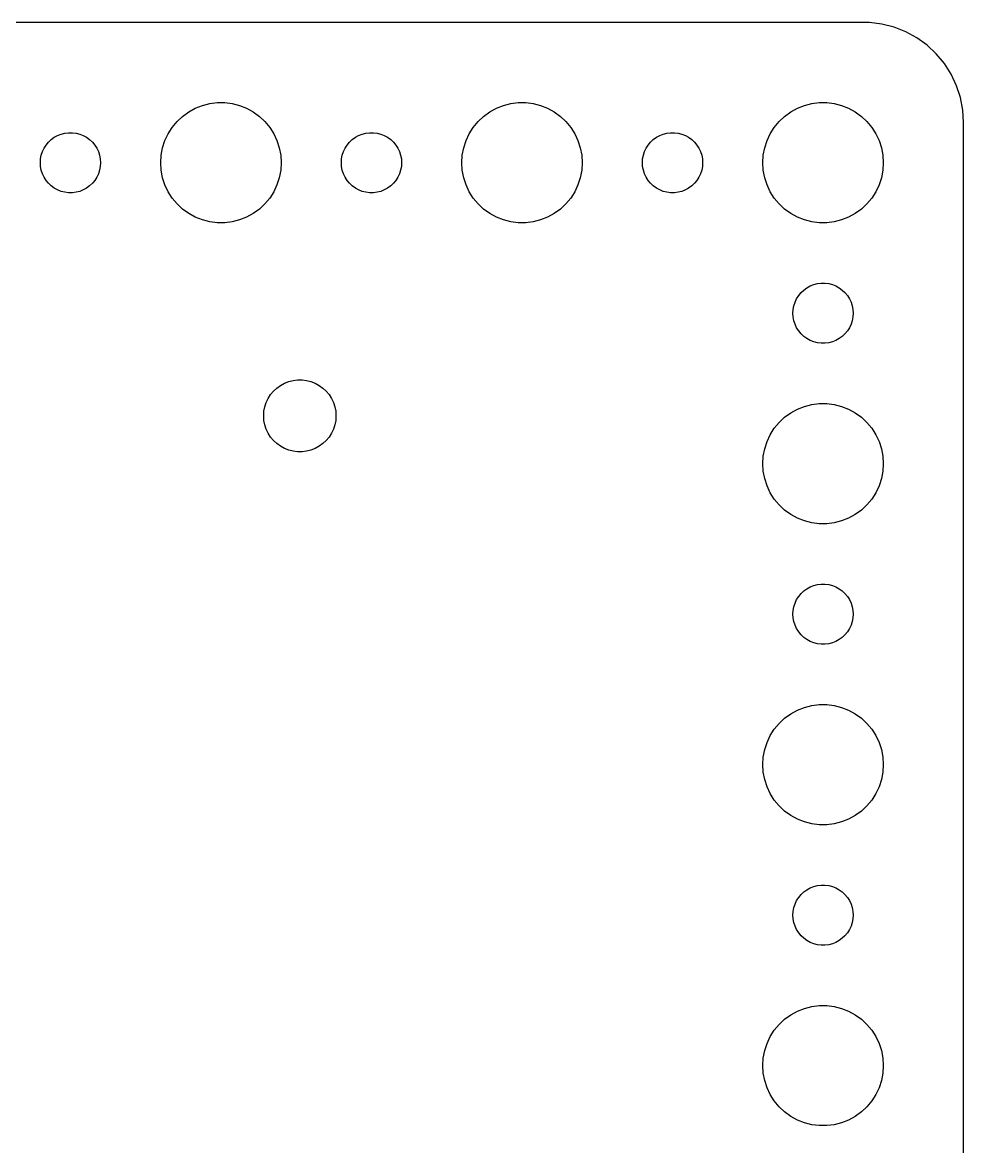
# Model space of a CAD drawing. Header units: metres. Extents: x -44 to 44, y -52 to 52.
# Drawn here: x -2.4 to 44.5, y -4 to 52 of the extents above; entities that cross this region are included whole.
import ezdxf

# ---------------------------------------------------------------- set-up
doc = ezdxf.new("R2010")
doc.units = ezdxf.units.M

msp = doc.modelspace()

# ---------------------------------------------------------------- linework, layer by layer
for p, q in [((39.8139, 51.9901), (-39.8139, 51.9901)), ((40.4369, 51.9114), (39.8139, 51.9901)), ((41.0451, 51.7553), (40.4369, 51.9114)), ((41.6289, 51.5241), (41.0451, 51.7553)), ((42.1791, 51.2216), (41.6289, 51.5241)), ((42.6871, 50.8526), (42.1791, 51.2216)), ((43.1448, 50.4227), (42.6871, 50.8526)), ((43.5451, 49.9389), (43.1448, 50.4227)), ((43.8815, 49.4088), (43.5451, 49.9389)), ((44.1489, 48.8406), (43.8815, 49.4088)), ((44.3429, 48.2434), (44.1489, 48.8406)), ((44.4606, 47.6267), (44.3429, 48.2434)), ((5.89252, 47.533), (6.22266, 47.7145)), ((6.22266, 47.7145), (6.57294, 47.8532)), ((6.57294, 47.8532), (6.93785, 47.9469)), ((6.93785, 47.9469), (7.31161, 47.9941)), ((7.31161, 47.9941), (7.68837, 47.9941)), ((7.68837, 47.9941), (8.06213, 47.9469)), ((8.06213, 47.9469), (8.42705, 47.8532)), ((8.42705, 47.8532), (8.77733, 47.7145)), ((8.77733, 47.7145), (9.10747, 47.533)), ((20.8925, 47.533), (21.2227, 47.7145)), ((21.2227, 47.7145), (21.5729, 47.8532)), ((21.5729, 47.8532), (21.9379, 47.9469)), ((21.9379, 47.9469), (22.3116, 47.9941)), ((22.3116, 47.9941), (22.6884, 47.9941)), ((22.6884, 47.9941), (23.0621, 47.9469)), ((23.0621, 47.9469), (23.427, 47.8532)), ((23.427, 47.8532), (23.7773, 47.7145)), ((23.7773, 47.7145), (24.1075, 47.533)), ((35.8925, 47.533), (36.2227, 47.7145)), ((36.2227, 47.7145), (36.5729, 47.8532)), ((36.5729, 47.8532), (36.9379, 47.9469)), ((36.9379, 47.9469), (37.3116, 47.9941)), ((37.3116, 47.9941), (37.6884, 47.9941)), ((37.6884, 47.9941), (38.0621, 47.9469)), ((38.0621, 47.9469), (38.427, 47.8532)), ((38.427, 47.8532), (38.7773, 47.7145)), ((38.7773, 47.7145), (39.1075, 47.533)), ((44.5, 47), (44.4606, 47.6267)), ((5.31308, 47.0536), (5.58772, 47.3115)), ((5.58772, 47.3115), (5.89252, 47.533)), ((9.10747, 47.533), (9.41226, 47.3115)), ((9.41226, 47.3115), (9.6869, 47.0536)), ((20.3131, 47.0536), (20.5877, 47.3115)), ((20.5877, 47.3115), (20.8925, 47.533)), ((24.1075, 47.533), (24.4123, 47.3115)), ((24.4123, 47.3115), (24.6869, 47.0536)), ((35.3131, 47.0536), (35.5877, 47.3115)), ((35.5877, 47.3115), (35.8925, 47.533)), ((39.1075, 47.533), (39.4123, 47.3115)), ((39.4123, 47.3115), (39.6869, 47.0536)), ((4.87108, 46.4453), (5.07294, 46.7634)), ((5.07294, 46.7634), (5.31308, 47.0536)), ((9.6869, 47.0536), (9.92705, 46.7634)), ((9.92705, 46.7634), (10.1289, 46.4453)), ((19.8711, 46.4453), (20.0729, 46.7634)), ((20.0729, 46.7634), (20.3131, 47.0536)), ((24.6869, 47.0536), (24.927, 46.7634)), ((24.927, 46.7634), (25.1289, 46.4453)), ((34.8711, 46.4453), (35.0729, 46.7634)), ((35.0729, 46.7634), (35.3131, 47.0536)), ((39.6869, 47.0536), (39.927, 46.7634)), ((39.927, 46.7634), (40.1289, 46.4453)), ((44.5, -47), (44.5, 47)), ((-1.21352, 45.8817), (-1.09344, 46.0268)), ((-1.09344, 46.0268), (-0.95613, 46.1558)), ((-0.95613, 46.1558), (-0.80373, 46.2665)), ((-0.80373, 46.2665), (-0.63866, 46.3572)), ((-0.63866, 46.3572), (-0.46352, 46.4266)), ((-0.46352, 46.4266), (-0.28107, 46.4734)), ((-0.28107, 46.4734), (-0.09418, 46.497)), ((-0.09418, 46.497), (0.09418, 46.497)), ((0.09418, 46.497), (0.28107, 46.4734)), ((0.28107, 46.4734), (0.46352, 46.4266)), ((0.46352, 46.4266), (0.63866, 46.3572)), ((0.63866, 46.3572), (0.80373, 46.2665)), ((0.80373, 46.2665), (0.95613, 46.1558)), ((0.95613, 46.1558), (1.09344, 46.0268)), ((1.09344, 46.0268), (1.21352, 45.8817)), ((4.59424, 45.7461), (4.71066, 46.1044)), ((4.71066, 46.1044), (4.87108, 46.4453)), ((10.1289, 46.4453), (10.2893, 46.1044)), ((10.2893, 46.1044), (10.4057, 45.7461)), ((13.7865, 45.8817), (13.9065, 46.0268)), ((13.9065, 46.0268), (14.0439, 46.1558)), ((14.0439, 46.1558), (14.1963, 46.2665)), ((14.1963, 46.2665), (14.3613, 46.3572)), ((14.3613, 46.3572), (14.5365, 46.4266)), ((14.5365, 46.4266), (14.7189, 46.4734)), ((14.7189, 46.4734), (14.9058, 46.497)), ((14.9058, 46.497), (15.0942, 46.497)), ((15.0942, 46.497), (15.2811, 46.4734)), ((15.2811, 46.4734), (15.4635, 46.4266)), ((15.4635, 46.4266), (15.6387, 46.3572)), ((15.6387, 46.3572), (15.8037, 46.2665)), ((15.8037, 46.2665), (15.9561, 46.1558)), ((15.9561, 46.1558), (16.0934, 46.0268)), ((16.0934, 46.0268), (16.2135, 45.8817)), ((19.5942, 45.7461), (19.7107, 46.1044)), ((19.7107, 46.1044), (19.8711, 46.4453)), ((25.1289, 46.4453), (25.2893, 46.1044)), ((25.2893, 46.1044), (25.4057, 45.7461)), ((28.7865, 45.8817), (28.9065, 46.0268)), ((28.9065, 46.0268), (29.0439, 46.1558)), ((29.0439, 46.1558), (29.1963, 46.2665)), ((29.1963, 46.2665), (29.3613, 46.3572)), ((29.3613, 46.3572), (29.5365, 46.4266)), ((29.5365, 46.4266), (29.7189, 46.4734)), ((29.7189, 46.4734), (29.9058, 46.497)), ((29.9058, 46.497), (30.0942, 46.497)), ((30.0942, 46.497), (30.2811, 46.4734)), ((30.2811, 46.4734), (30.4635, 46.4266)), ((30.4635, 46.4266), (30.6387, 46.3572)), ((30.6387, 46.3572), (30.8037, 46.2665)), ((30.8037, 46.2665), (30.9561, 46.1558)), ((30.9561, 46.1558), (31.0934, 46.0268)), ((31.0934, 46.0268), (31.2135, 45.8817)), ((34.5942, 45.7461), (34.7107, 46.1044)), ((34.7107, 46.1044), (34.8711, 46.4453)), ((40.1289, 46.4453), (40.2893, 46.1044)), ((40.2893, 46.1044), (40.4057, 45.7461)), ((-1.45287, 45.373), (-1.39465, 45.5522)), ((-1.39465, 45.5522), (-1.31445, 45.7226)), ((-1.31445, 45.7226), (-1.21352, 45.8817)), ((1.21352, 45.8817), (1.31445, 45.7226)), ((1.31445, 45.7226), (1.39465, 45.5522)), ((1.39465, 45.5522), (1.45287, 45.373)), ((4.52365, 45.376), (4.59424, 45.7461)), ((10.4057, 45.7461), (10.4763, 45.376)), ((13.5471, 45.373), (13.6053, 45.5522)), ((13.6053, 45.5522), (13.6855, 45.7226)), ((13.6855, 45.7226), (13.7865, 45.8817)), ((16.2135, 45.8817), (16.3145, 45.7226)), ((16.3145, 45.7226), (16.3947, 45.5522)), ((16.3947, 45.5522), (16.4529, 45.373)), ((19.5237, 45.376), (19.5942, 45.7461)), ((25.4057, 45.7461), (25.4763, 45.376)), ((28.5471, 45.373), (28.6053, 45.5522)), ((28.6053, 45.5522), (28.6855, 45.7226)), ((28.6855, 45.7226), (28.7865, 45.8817)), ((31.2135, 45.8817), (31.3145, 45.7226)), ((31.3145, 45.7226), (31.3947, 45.5522)), ((31.3947, 45.5522), (31.4529, 45.373)), ((34.5237, 45.376), (34.5942, 45.7461)), ((40.4057, 45.7461), (40.4763, 45.376)), ((-1.5, 45), (-1.48816, 45.188)), ((-1.48816, 44.812), (-1.5, 45)), ((-1.48816, 45.188), (-1.45287, 45.373)), ((1.45287, 45.373), (1.48816, 45.188)), ((1.48816, 45.188), (1.5, 45)), ((1.5, 45), (1.48816, 44.812)), ((4.5, 45), (4.52365, 45.376)), ((4.52365, 44.624), (4.5, 45)), ((10.4763, 45.376), (10.5, 45)), ((10.5, 45), (10.4763, 44.624)), ((13.5, 45), (13.5118, 45.188)), ((13.5118, 44.812), (13.5, 45)), ((13.5118, 45.188), (13.5471, 45.373)), ((16.4529, 45.373), (16.4882, 45.188)), ((16.4882, 45.188), (16.5, 45)), ((16.5, 45), (16.4882, 44.812)), ((19.5, 45), (19.5237, 45.376)), ((19.5237, 44.624), (19.5, 45)), ((25.4763, 45.376), (25.5, 45)), ((25.5, 45), (25.4763, 44.624)), ((28.5, 45), (28.5118, 45.188)), ((28.5118, 44.812), (28.5, 45)), ((28.5118, 45.188), (28.5471, 45.373)), ((31.4529, 45.373), (31.4882, 45.188)), ((31.4882, 45.188), (31.5, 45)), ((31.5, 45), (31.4882, 44.812)), ((34.5, 45), (34.5237, 45.376)), ((34.5237, 44.624), (34.5, 45)), ((40.4763, 45.376), (40.5, 45)), ((40.5, 45), (40.4763, 44.624)), ((-1.45287, 44.627), (-1.48816, 44.812)), ((-1.39465, 44.4478), (-1.45287, 44.627)), ((-1.31445, 44.2774), (-1.39465, 44.4478)), ((-1.21352, 44.1183), (-1.31445, 44.2774)), ((1.31445, 44.2774), (1.21352, 44.1183)), ((1.39465, 44.4478), (1.31445, 44.2774)), ((1.45287, 44.627), (1.39465, 44.4478)), ((1.48816, 44.812), (1.45287, 44.627)), ((4.59424, 44.2539), (4.52365, 44.624)), ((10.4763, 44.624), (10.4057, 44.2539)), ((13.5471, 44.627), (13.5118, 44.812)), ((13.6053, 44.4478), (13.5471, 44.627)), ((13.6855, 44.2774), (13.6053, 44.4478)), ((13.7865, 44.1183), (13.6855, 44.2774)), ((16.3145, 44.2774), (16.2135, 44.1183)), ((16.3947, 44.4478), (16.3145, 44.2774)), ((16.4529, 44.627), (16.3947, 44.4478)), ((16.4882, 44.812), (16.4529, 44.627)), ((19.5942, 44.2539), (19.5237, 44.624)), ((25.4763, 44.624), (25.4057, 44.2539)), ((28.5471, 44.627), (28.5118, 44.812)), ((28.6053, 44.4478), (28.5471, 44.627)), ((28.6855, 44.2774), (28.6053, 44.4478)), ((28.7865, 44.1183), (28.6855, 44.2774)), ((31.3145, 44.2774), (31.2135, 44.1183)), ((31.3947, 44.4478), (31.3145, 44.2774)), ((31.4529, 44.627), (31.3947, 44.4478)), ((31.4882, 44.812), (31.4529, 44.627)), ((34.5942, 44.2539), (34.5237, 44.624)), ((40.4763, 44.624), (40.4057, 44.2539)), ((-1.09344, 43.9732), (-1.21352, 44.1183)), ((-0.95613, 43.8442), (-1.09344, 43.9732)), ((-0.80373, 43.7335), (-0.95613, 43.8442)), ((-0.63866, 43.6428), (-0.80373, 43.7335)), ((0.80373, 43.7335), (0.63866, 43.6428)), ((0.95613, 43.8442), (0.80373, 43.7335)), ((1.09344, 43.9732), (0.95613, 43.8442)), ((1.21352, 44.1183), (1.09344, 43.9732)), ((4.71066, 43.8956), (4.59424, 44.2539)), ((4.87108, 43.5547), (4.71066, 43.8956)), ((10.2893, 43.8956), (10.1289, 43.5547)), ((10.4057, 44.2539), (10.2893, 43.8956)), ((13.9065, 43.9732), (13.7865, 44.1183)), ((14.0439, 43.8442), (13.9065, 43.9732)), ((14.1963, 43.7335), (14.0439, 43.8442)), ((14.3613, 43.6428), (14.1963, 43.7335)), ((15.8037, 43.7335), (15.6387, 43.6428)), ((15.9561, 43.8442), (15.8037, 43.7335)), ((16.0934, 43.9732), (15.9561, 43.8442)), ((16.2135, 44.1183), (16.0934, 43.9732)), ((19.7107, 43.8956), (19.5942, 44.2539)), ((19.8711, 43.5547), (19.7107, 43.8956)), ((25.2893, 43.8956), (25.1289, 43.5547)), ((25.4057, 44.2539), (25.2893, 43.8956)), ((28.9065, 43.9732), (28.7865, 44.1183)), ((29.0439, 43.8442), (28.9065, 43.9732)), ((29.1963, 43.7335), (29.0439, 43.8442)), ((29.3613, 43.6428), (29.1963, 43.7335)), ((30.8037, 43.7335), (30.6387, 43.6428)), ((30.9561, 43.8442), (30.8037, 43.7335)), ((31.0934, 43.9732), (30.9561, 43.8442)), ((31.2135, 44.1183), (31.0934, 43.9732)), ((34.7107, 43.8956), (34.5942, 44.2539)), ((34.8711, 43.5547), (34.7107, 43.8956)), ((40.2893, 43.8956), (40.1289, 43.5547)), ((40.4057, 44.2539), (40.2893, 43.8956)), ((-0.46352, 43.5734), (-0.63866, 43.6428)), ((-0.28107, 43.5266), (-0.46352, 43.5734)), ((-0.09418, 43.503), (-0.28107, 43.5266)), ((0.09418, 43.503), (-0.09418, 43.503)), ((0.28107, 43.5266), (0.09418, 43.503)), ((0.46352, 43.5734), (0.28107, 43.5266)), ((0.63866, 43.6428), (0.46352, 43.5734)), ((5.07294, 43.2366), (4.87108, 43.5547)), ((5.31308, 42.9464), (5.07294, 43.2366)), ((9.92705, 43.2366), (9.6869, 42.9464)), ((10.1289, 43.5547), (9.92705, 43.2366)), ((14.5365, 43.5734), (14.3613, 43.6428)), ((14.7189, 43.5266), (14.5365, 43.5734)), ((14.9058, 43.503), (14.7189, 43.5266)), ((15.0942, 43.503), (14.9058, 43.503)), ((15.2811, 43.5266), (15.0942, 43.503)), ((15.4635, 43.5734), (15.2811, 43.5266)), ((15.6387, 43.6428), (15.4635, 43.5734)), ((20.0729, 43.2366), (19.8711, 43.5547)), ((20.3131, 42.9464), (20.0729, 43.2366)), ((24.927, 43.2366), (24.6869, 42.9464)), ((25.1289, 43.5547), (24.927, 43.2366)), ((29.5365, 43.5734), (29.3613, 43.6428)), ((29.7189, 43.5266), (29.5365, 43.5734)), ((29.9058, 43.503), (29.7189, 43.5266)), ((30.0942, 43.503), (29.9058, 43.503)), ((30.2811, 43.5266), (30.0942, 43.503)), ((30.4635, 43.5734), (30.2811, 43.5266)), ((30.6387, 43.6428), (30.4635, 43.5734)), ((35.0729, 43.2366), (34.8711, 43.5547)), ((35.3131, 42.9464), (35.0729, 43.2366)), ((39.927, 43.2366), (39.6869, 42.9464)), ((40.1289, 43.5547), (39.927, 43.2366)), ((5.58772, 42.6885), (5.31308, 42.9464)), ((5.89252, 42.467), (5.58772, 42.6885)), ((9.41226, 42.6885), (9.10747, 42.467)), ((9.6869, 42.9464), (9.41226, 42.6885)), ((20.5877, 42.6885), (20.3131, 42.9464)), ((20.8925, 42.467), (20.5877, 42.6885)), ((24.4123, 42.6885), (24.1075, 42.467)), ((24.6869, 42.9464), (24.4123, 42.6885)), ((35.5877, 42.6885), (35.3131, 42.9464)), ((35.8925, 42.467), (35.5877, 42.6885)), ((39.4123, 42.6885), (39.1075, 42.467)), ((39.6869, 42.9464), (39.4123, 42.6885)), ((6.22266, 42.2855), (5.89252, 42.467)), ((6.57294, 42.1468), (6.22266, 42.2855)), ((6.93785, 42.0531), (6.57294, 42.1468)), ((7.31161, 42.0059), (6.93785, 42.0531)), ((8.06213, 42.0531), (7.68837, 42.0059)), ((8.42705, 42.1468), (8.06213, 42.0531)), ((8.77733, 42.2855), (8.42705, 42.1468)), ((9.10747, 42.467), (8.77733, 42.2855)), ((21.2227, 42.2855), (20.8925, 42.467)), ((21.5729, 42.1468), (21.2227, 42.2855)), ((21.9379, 42.0531), (21.5729, 42.1468)), ((22.3116, 42.0059), (21.9379, 42.0531)), ((23.0621, 42.0531), (22.6884, 42.0059)), ((23.427, 42.1468), (23.0621, 42.0531)), ((23.7773, 42.2855), (23.427, 42.1468)), ((24.1075, 42.467), (23.7773, 42.2855)), ((36.2227, 42.2855), (35.8925, 42.467)), ((36.5729, 42.1468), (36.2227, 42.2855)), ((36.9379, 42.0531), (36.5729, 42.1468)), ((37.3116, 42.0059), (36.9379, 42.0531)), ((38.0621, 42.0531), (37.6884, 42.0059)), ((38.427, 42.1468), (38.0621, 42.0531)), ((38.7773, 42.2855), (38.427, 42.1468)), ((39.1075, 42.467), (38.7773, 42.2855)), ((7.68837, 42.0059), (7.31161, 42.0059)), ((22.6884, 42.0059), (22.3116, 42.0059)), ((37.6884, 42.0059), (37.3116, 42.0059)), ((36.5439, 38.6558), (36.6963, 38.7665)), ((36.6963, 38.7665), (36.8613, 38.8572)), ((36.8613, 38.8572), (37.0365, 38.9266)), ((37.0365, 38.9266), (37.2189, 38.9734)), ((37.2189, 38.9734), (37.4058, 38.997)), ((37.4058, 38.997), (37.5942, 38.997)), ((37.5942, 38.997), (37.7811, 38.9734)), ((37.7811, 38.9734), (37.9635, 38.9266)), ((37.9635, 38.9266), (38.1387, 38.8572)), ((38.1387, 38.8572), (38.3037, 38.7665)), ((38.3037, 38.7665), (38.4561, 38.6558)), ((36.1053, 38.0522), (36.1855, 38.2226)), ((36.1855, 38.2226), (36.2865, 38.3817)), ((36.2865, 38.3817), (36.4065, 38.5268)), ((36.4065, 38.5268), (36.5439, 38.6558)), ((38.4561, 38.6558), (38.5934, 38.5268)), ((38.5934, 38.5268), (38.7135, 38.3817)), ((38.7135, 38.3817), (38.8145, 38.2226)), ((38.8145, 38.2226), (38.8947, 38.0522)), ((36, 37.5), (36.0118, 37.688)), ((36.0118, 37.688), (36.0471, 37.873)), ((36.0471, 37.873), (36.1053, 38.0522)), ((38.8947, 38.0522), (38.9529, 37.873)), ((38.9529, 37.873), (38.9882, 37.688)), ((38.9882, 37.688), (39, 37.5)), ((36.0118, 37.312), (36, 37.5)), ((36.0471, 37.127), (36.0118, 37.312)), ((36.1053, 36.9478), (36.0471, 37.127)), ((38.9529, 37.127), (38.8947, 36.9478)), ((38.9882, 37.312), (38.9529, 37.127)), ((39, 37.5), (38.9882, 37.312)), ((36.1855, 36.7774), (36.1053, 36.9478)), ((36.2865, 36.6183), (36.1855, 36.7774)), ((36.4065, 36.4732), (36.2865, 36.6183)), ((36.5439, 36.3442), (36.4065, 36.4732)), ((38.5934, 36.4732), (38.4561, 36.3442)), ((38.7135, 36.6183), (38.5934, 36.4732)), ((38.8145, 36.7774), (38.7135, 36.6183)), ((38.8947, 36.9478), (38.8145, 36.7774)), ((36.6963, 36.2335), (36.5439, 36.3442)), ((36.8613, 36.1428), (36.6963, 36.2335)), ((37.0365, 36.0734), (36.8613, 36.1428)), ((37.2189, 36.0266), (37.0365, 36.0734)), ((37.4058, 36.003), (37.2189, 36.0266)), ((37.5942, 36.003), (37.4058, 36.003)), ((37.7811, 36.0266), (37.5942, 36.003)), ((37.9635, 36.0734), (37.7811, 36.0266)), ((38.1387, 36.1428), (37.9635, 36.0734)), ((38.3037, 36.2335), (38.1387, 36.1428)), ((38.4561, 36.3442), (38.3037, 36.2335)), ((11.0927, 34.1531), (11.317, 34.1814)), ((11.317, 34.1814), (11.543, 34.1814)), ((11.543, 34.1814), (11.7673, 34.1531)), ((9.97377, 33.443), (10.1178, 33.6172)), ((10.1178, 33.6172), (10.2826, 33.7719)), ((10.2826, 33.7719), (10.4655, 33.9048)), ((10.4655, 33.9048), (10.6636, 34.0137)), ((10.6636, 34.0137), (10.8738, 34.0969)), ((10.8738, 34.0969), (11.0927, 34.1531)), ((11.7673, 34.1531), (11.9862, 34.0969)), ((11.9862, 34.0969), (12.1964, 34.0137)), ((12.1964, 34.0137), (12.3945, 33.9048)), ((12.3945, 33.9048), (12.5774, 33.7719)), ((12.5774, 33.7719), (12.7421, 33.6172)), ((12.7421, 33.6172), (12.8862, 33.443)), ((9.75639, 33.0476), (9.85265, 33.2522)), ((9.85265, 33.2522), (9.97377, 33.443)), ((12.8862, 33.443), (13.0073, 33.2522)), ((13.0073, 33.2522), (13.1036, 33.0476)), ((9.62999, 32.385), (9.64418, 32.6106)), ((9.64418, 32.6106), (9.68654, 32.8326)), ((9.68654, 32.8326), (9.75639, 33.0476)), ((13.1036, 33.0476), (13.1734, 32.8326)), ((13.1734, 32.8326), (13.2158, 32.6106)), ((13.2158, 32.6106), (13.23, 32.385)), ((35.5877, 32.3115), (35.8925, 32.533)), ((35.8925, 32.533), (36.2227, 32.7145)), ((36.2227, 32.7145), (36.5729, 32.8532)), ((36.5729, 32.8532), (36.9379, 32.9469)), ((36.9379, 32.9469), (37.3116, 32.9941)), ((37.3116, 32.9941), (37.6884, 32.9941)), ((37.6884, 32.9941), (38.0621, 32.9469)), ((38.0621, 32.9469), (38.427, 32.8532)), ((38.427, 32.8532), (38.7773, 32.7145)), ((38.7773, 32.7145), (39.1075, 32.533)), ((39.1075, 32.533), (39.4123, 32.3115)), ((9.64418, 32.1594), (9.62999, 32.385)), ((9.68654, 31.9373), (9.64418, 32.1594)), ((9.75639, 31.7224), (9.68654, 31.9373)), ((13.1734, 31.9373), (13.1036, 31.7224)), ((13.2158, 32.1594), (13.1734, 31.9373)), ((13.23, 32.385), (13.2158, 32.1594)), ((35.0729, 31.7634), (35.3131, 32.0536)), ((35.3131, 32.0536), (35.5877, 32.3115)), ((39.4123, 32.3115), (39.6869, 32.0536)), ((39.6869, 32.0536), (39.927, 31.7634)), ((9.85265, 31.5178), (9.75639, 31.7224)), ((9.97377, 31.327), (9.85265, 31.5178)), ((13.0073, 31.5178), (12.8862, 31.327)), ((13.1036, 31.7224), (13.0073, 31.5178)), ((34.7107, 31.1044), (34.8711, 31.4453)), ((34.8711, 31.4453), (35.0729, 31.7634)), ((39.927, 31.7634), (40.1289, 31.4453)), ((40.1289, 31.4453), (40.2893, 31.1044)), ((10.1178, 31.1528), (9.97377, 31.327)), ((10.2826, 30.9981), (10.1178, 31.1528)), ((10.4655, 30.8652), (10.2826, 30.9981)), ((10.6636, 30.7563), (10.4655, 30.8652)), ((12.3945, 30.8652), (12.1964, 30.7563)), ((12.5774, 30.9981), (12.3945, 30.8652)), ((12.7421, 31.1528), (12.5774, 30.9981)), ((12.8862, 31.327), (12.7421, 31.1528)), ((34.5942, 30.7461), (34.7107, 31.1044)), ((40.2893, 31.1044), (40.4057, 30.7461)), ((10.8738, 30.6731), (10.6636, 30.7563)), ((11.0927, 30.6169), (10.8738, 30.6731)), ((11.317, 30.5885), (11.0927, 30.6169)), ((11.543, 30.5885), (11.317, 30.5885)), ((11.7673, 30.6169), (11.543, 30.5885)), ((11.9862, 30.6731), (11.7673, 30.6169)), ((12.1964, 30.7563), (11.9862, 30.6731)), ((34.5, 30), (34.5237, 30.376)), ((34.5237, 30.376), (34.5942, 30.7461)), ((40.4057, 30.7461), (40.4763, 30.376)), ((40.4763, 30.376), (40.5, 30)), ((34.5237, 29.624), (34.5, 30)), ((40.5, 30), (40.4763, 29.624)), ((34.5942, 29.2539), (34.5237, 29.624)), ((34.7107, 28.8956), (34.5942, 29.2539)), ((40.4057, 29.2539), (40.2893, 28.8956)), ((40.4763, 29.624), (40.4057, 29.2539)), ((34.8711, 28.5547), (34.7107, 28.8956)), ((40.2893, 28.8956), (40.1289, 28.5547)), ((35.0729, 28.2366), (34.8711, 28.5547)), ((35.3131, 27.9464), (35.0729, 28.2366)), ((39.927, 28.2366), (39.6869, 27.9464)), ((40.1289, 28.5547), (39.927, 28.2366)), ((35.5877, 27.6884), (35.3131, 27.9464)), ((35.8925, 27.467), (35.5877, 27.6884)), ((36.2227, 27.2855), (35.8925, 27.467)), ((39.1075, 27.467), (38.7773, 27.2855)), ((39.4123, 27.6884), (39.1075, 27.467)), ((39.6869, 27.9464), (39.4123, 27.6884)), ((36.5729, 27.1468), (36.2227, 27.2855)), ((36.9379, 27.0531), (36.5729, 27.1468)), ((37.3116, 27.0059), (36.9379, 27.0531)), ((37.6884, 27.0059), (37.3116, 27.0059)), ((38.0621, 27.0531), (37.6884, 27.0059)), ((38.427, 27.1468), (38.0621, 27.0531)), ((38.7773, 27.2855), (38.427, 27.1468)), ((36.4065, 23.5268), (36.5439, 23.6558)), ((36.5439, 23.6558), (36.6963, 23.7665)), ((36.6963, 23.7665), (36.8613, 23.8572)), ((36.8613, 23.8572), (37.0365, 23.9266)), ((37.0365, 23.9266), (37.2189, 23.9734)), ((37.2189, 23.9734), (37.4058, 23.997)), ((37.4058, 23.997), (37.5942, 23.997)), ((37.5942, 23.997), (37.7811, 23.9734)), ((37.7811, 23.9734), (37.9635, 23.9266)), ((37.9635, 23.9266), (38.1387, 23.8572)), ((38.1387, 23.8572), (38.3037, 23.7665)), ((38.3037, 23.7665), (38.4561, 23.6558)), ((38.4561, 23.6558), (38.5934, 23.5268)), ((36.0471, 22.873), (36.1053, 23.0522)), ((36.1053, 23.0522), (36.1855, 23.2226)), ((36.1855, 23.2226), (36.2865, 23.3817)), ((36.2865, 23.3817), (36.4065, 23.5268)), ((38.5934, 23.5268), (38.7135, 23.3817)), ((38.7135, 23.3817), (38.8145, 23.2226)), ((38.8145, 23.2226), (38.8947, 23.0522)), ((38.8947, 23.0522), (38.9529, 22.873)), ((36, 22.5), (36.0118, 22.688)), ((36.0118, 22.312), (36, 22.5)), ((36.0118, 22.688), (36.0471, 22.873)), ((38.9529, 22.873), (38.9882, 22.688)), ((38.9882, 22.688), (39, 22.5)), ((39, 22.5), (38.9882, 22.312)), ((36.0471, 22.127), (36.0118, 22.312)), ((36.1053, 21.9478), (36.0471, 22.127)), ((36.1855, 21.7774), (36.1053, 21.9478)), ((38.8947, 21.9478), (38.8145, 21.7774)), ((38.9529, 22.127), (38.8947, 21.9478)), ((38.9882, 22.312), (38.9529, 22.127)), ((36.2865, 21.6183), (36.1855, 21.7774)), ((36.4065, 21.4732), (36.2865, 21.6183)), ((36.5439, 21.3442), (36.4065, 21.4732)), ((36.6963, 21.2335), (36.5439, 21.3442)), ((38.4561, 21.3442), (38.3037, 21.2335)), ((38.5934, 21.4732), (38.4561, 21.3442)), ((38.7135, 21.6183), (38.5934, 21.4732)), ((38.8145, 21.7774), (38.7135, 21.6183)), ((36.8613, 21.1427), (36.6963, 21.2335)), ((37.0365, 21.0734), (36.8613, 21.1427)), ((37.2189, 21.0266), (37.0365, 21.0734)), ((37.4058, 21.003), (37.2189, 21.0266)), ((37.5942, 21.003), (37.4058, 21.003)), ((37.7811, 21.0266), (37.5942, 21.003)), ((37.9635, 21.0734), (37.7811, 21.0266)), ((38.1387, 21.1427), (37.9635, 21.0734)), ((38.3037, 21.2335), (38.1387, 21.1427)), ((36.5729, 17.8532), (36.9379, 17.9469)), ((36.9379, 17.9469), (37.3116, 17.9941)), ((37.3116, 17.9941), (37.6884, 17.9941)), ((37.6884, 17.9941), (38.0621, 17.9469)), ((38.0621, 17.9469), (38.427, 17.8532)), ((35.5877, 17.3115), (35.8925, 17.533)), ((35.8925, 17.533), (36.2227, 17.7145)), ((36.2227, 17.7145), (36.5729, 17.8532)), ((38.427, 17.8532), (38.7773, 17.7145)), ((38.7773, 17.7145), (39.1075, 17.533)), ((39.1075, 17.533), (39.4123, 17.3115)), ((35.0729, 16.7634), (35.3131, 17.0536)), ((35.3131, 17.0536), (35.5877, 17.3115)), ((39.4123, 17.3115), (39.6869, 17.0536)), ((39.6869, 17.0536), (39.927, 16.7634)), ((34.7107, 16.1044), (34.8711, 16.4453)), ((34.8711, 16.4453), (35.0729, 16.7634)), ((39.927, 16.7634), (40.1289, 16.4453)), ((40.1289, 16.4453), (40.2893, 16.1044)), ((34.5237, 15.376), (34.5942, 15.7461)), ((34.5942, 15.7461), (34.7107, 16.1044)), ((40.2893, 16.1044), (40.4057, 15.7461)), ((40.4057, 15.7461), (40.4763, 15.376)), ((34.5, 15), (34.5237, 15.376)), ((40.4763, 15.376), (40.5, 15)), ((34.5237, 14.624), (34.5, 15)), ((34.5942, 14.2539), (34.5237, 14.624)), ((40.4763, 14.624), (40.4057, 14.2539)), ((40.5, 15), (40.4763, 14.624)), ((34.7107, 13.8956), (34.5942, 14.2539)), ((40.4057, 14.2539), (40.2893, 13.8956)), ((34.8711, 13.5547), (34.7107, 13.8956)), ((35.0729, 13.2366), (34.8711, 13.5547)), ((40.1289, 13.5547), (39.927, 13.2366)), ((40.2893, 13.8956), (40.1289, 13.5547)), ((35.3131, 12.9464), (35.0729, 13.2366)), ((35.5877, 12.6884), (35.3131, 12.9464)), ((39.6869, 12.9464), (39.4123, 12.6884)), ((39.927, 13.2366), (39.6869, 12.9464)), ((35.8925, 12.467), (35.5877, 12.6884)), ((36.2227, 12.2855), (35.8925, 12.467)), ((39.1075, 12.467), (38.7773, 12.2855)), ((39.4123, 12.6884), (39.1075, 12.467)), ((36.5729, 12.1468), (36.2227, 12.2855)), ((36.9379, 12.0531), (36.5729, 12.1468)), ((37.3116, 12.0059), (36.9379, 12.0531)), ((37.6884, 12.0059), (37.3116, 12.0059)), ((38.0621, 12.0531), (37.6884, 12.0059)), ((38.427, 12.1468), (38.0621, 12.0531)), ((38.7773, 12.2855), (38.427, 12.1468)), ((37.0365, 8.92657), (37.2189, 8.97342)), ((37.2189, 8.97342), (37.4058, 8.99704)), ((37.4058, 8.99704), (37.5942, 8.99704)), ((37.5942, 8.99704), (37.7811, 8.97342)), ((37.7811, 8.97342), (37.9635, 8.92657)), ((36.2865, 8.38167), (36.4065, 8.52681)), ((36.4065, 8.52681), (36.5439, 8.65576)), ((36.5439, 8.65576), (36.6963, 8.76648)), ((36.6963, 8.76648), (36.8613, 8.85724)), ((36.8613, 8.85724), (37.0365, 8.92657)), ((37.9635, 8.92657), (38.1387, 8.85724)), ((38.1387, 8.85724), (38.3037, 8.76648)), ((38.3037, 8.76648), (38.4561, 8.65576)), ((38.4561, 8.65576), (38.5934, 8.52681)), ((38.5934, 8.52681), (38.7135, 8.38167)), ((36.0118, 7.68799), (36.0471, 7.87303)), ((36.0471, 7.87303), (36.1053, 8.05219)), ((36.1053, 8.05219), (36.1855, 8.22263)), ((36.1855, 8.22263), (36.2865, 8.38167)), ((38.7135, 8.38167), (38.8145, 8.22263)), ((38.8145, 8.22263), (38.8947, 8.05219)), ((38.8947, 8.05219), (38.9529, 7.87303)), ((38.9529, 7.87303), (38.9882, 7.68799)), ((36, 7.5), (36.0118, 7.68799)), ((36.0118, 7.312), (36, 7.5)), ((36.0471, 7.12695), (36.0118, 7.312)), ((38.9882, 7.312), (38.9529, 7.12695)), ((38.9882, 7.68799), (39, 7.5)), ((39, 7.5), (38.9882, 7.312)), ((36.1053, 6.9478), (36.0471, 7.12695)), ((36.1855, 6.77736), (36.1053, 6.9478)), ((36.2865, 6.61832), (36.1855, 6.77736)), ((38.8145, 6.77736), (38.7135, 6.61832)), ((38.8947, 6.9478), (38.8145, 6.77736)), ((38.9529, 7.12695), (38.8947, 6.9478)), ((36.4065, 6.47318), (36.2865, 6.61832)), ((36.5439, 6.34422), (36.4065, 6.47318)), ((36.6963, 6.23351), (36.5439, 6.34422)), ((36.8613, 6.14275), (36.6963, 6.23351)), ((38.3037, 6.23351), (38.1387, 6.14275)), ((38.4561, 6.34422), (38.3037, 6.23351)), ((38.5934, 6.47318), (38.4561, 6.34422)), ((38.7135, 6.61832), (38.5934, 6.47318)), ((37.0365, 6.07341), (36.8613, 6.14275)), ((37.2189, 6.02657), (37.0365, 6.07341)), ((37.4058, 6.00294), (37.2189, 6.02657)), ((37.5942, 6.00294), (37.4058, 6.00294)), ((37.7811, 6.02657), (37.5942, 6.00294)), ((37.9635, 6.07341), (37.7811, 6.02657)), ((38.1387, 6.14275), (37.9635, 6.07341)), ((36.2227, 2.71448), (36.5729, 2.85316)), ((36.5729, 2.85316), (36.9379, 2.94685)), ((36.9379, 2.94685), (37.3116, 2.99408)), ((37.3116, 2.99408), (37.6884, 2.99408)), ((37.6884, 2.99408), (38.0621, 2.94685)), ((38.0621, 2.94685), (38.427, 2.85316)), ((38.427, 2.85316), (38.7773, 2.71448)), ((35.3131, 2.05363), (35.5877, 2.31154)), ((35.5877, 2.31154), (35.8925, 2.53297)), ((35.8925, 2.53297), (36.2227, 2.71448)), ((38.7773, 2.71448), (39.1075, 2.53297)), ((39.1075, 2.53297), (39.4123, 2.31154)), ((39.4123, 2.31154), (39.6869, 2.05363)), ((34.8711, 1.44525), (35.0729, 1.76335)), ((35.0729, 1.76335), (35.3131, 2.05363)), ((39.6869, 2.05363), (39.927, 1.76335)), ((39.927, 1.76335), (40.1289, 1.44525)), ((34.7107, 1.10437), (34.8711, 1.44525)), ((40.1289, 1.44525), (40.2893, 1.10437)), ((34.5237, 0.37599), (34.5942, 0.74606)), ((34.5942, 0.74606), (34.7107, 1.10437)), ((40.2893, 1.10437), (40.4057, 0.74606)), ((40.4057, 0.74606), (40.4763, 0.37599)), ((34.5, 0), (34.5237, 0.37599)), ((34.5237, -0.37599), (34.5, 0)), ((40.4763, 0.37599), (40.5, 0)), ((40.5, 0), (40.4763, -0.37599)), ((34.5942, -0.74606), (34.5237, -0.37599)), ((40.4763, -0.37599), (40.4057, -0.74606)), ((34.7107, -1.10437), (34.5942, -0.74606)), ((34.8711, -1.44525), (34.7107, -1.10437)), ((40.2893, -1.10437), (40.1289, -1.44525)), ((40.4057, -0.74606), (40.2893, -1.10437)), ((35.0729, -1.76335), (34.8711, -1.44525)), ((40.1289, -1.44525), (39.927, -1.76335)), ((35.3131, -2.05363), (35.0729, -1.76335)), ((35.5877, -2.31154), (35.3131, -2.05363)), ((39.6869, -2.05363), (39.4123, -2.31154)), ((39.927, -1.76335), (39.6869, -2.05363)), ((35.8925, -2.53297), (35.5877, -2.31154)), ((36.2227, -2.71448), (35.8925, -2.53297)), ((36.5729, -2.85316), (36.2227, -2.71448)), ((38.7773, -2.71448), (38.427, -2.85316)), ((39.1075, -2.53297), (38.7773, -2.71448)), ((39.4123, -2.31154), (39.1075, -2.53297)), ((36.9379, -2.94685), (36.5729, -2.85316)), ((37.3116, -2.99408), (36.9379, -2.94685)), ((37.6884, -2.99408), (37.3116, -2.99408)), ((38.0621, -2.94685), (37.6884, -2.99408)), ((38.427, -2.85316), (38.0621, -2.94685))]:
    msp.add_line(p, q)

doc.saveas('drawing.dxf')
